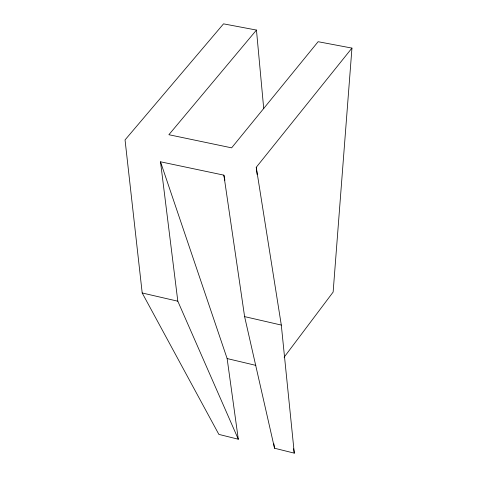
<?xml version="1.0" encoding="UTF-8"?>
<svg xmlns="http://www.w3.org/2000/svg" width="477" height="477" viewBox="0 0 477 477"><rect width="100%" height="100%" fill="white"/><g stroke="black" fill="none" stroke-linecap="round" stroke-linejoin="round"><path stroke-width="0.72" d="M224.9 180.252L223.874 175.148L160.505 161.792L227.135 358.561L238.309 439.228L218.865 434.392L142.2 292.985L125.046 139.916L223.534 23.85L256.459 30.063L168.882 134.717L231.625 147.852L318.123 41.708L351.954 48.094L333.131 292.073L284.125 357.213M257.157 174.689L256.25 167.296L351.954 48.094M142.2 292.985L177.814 301.202L238.309 439.228M244.606 316.615L281.305 325.075L294.285 453.15L274.525 448.237L244.606 316.615L223.874 175.148M227.135 358.561L255.857 365.376M256.25 167.296L281.305 325.075M293.599 448.768L294.285 453.15M273.864 443.843L274.525 448.237M160.505 161.792L177.814 301.202M256.459 30.063L263.733 108.702"/></g></svg>
